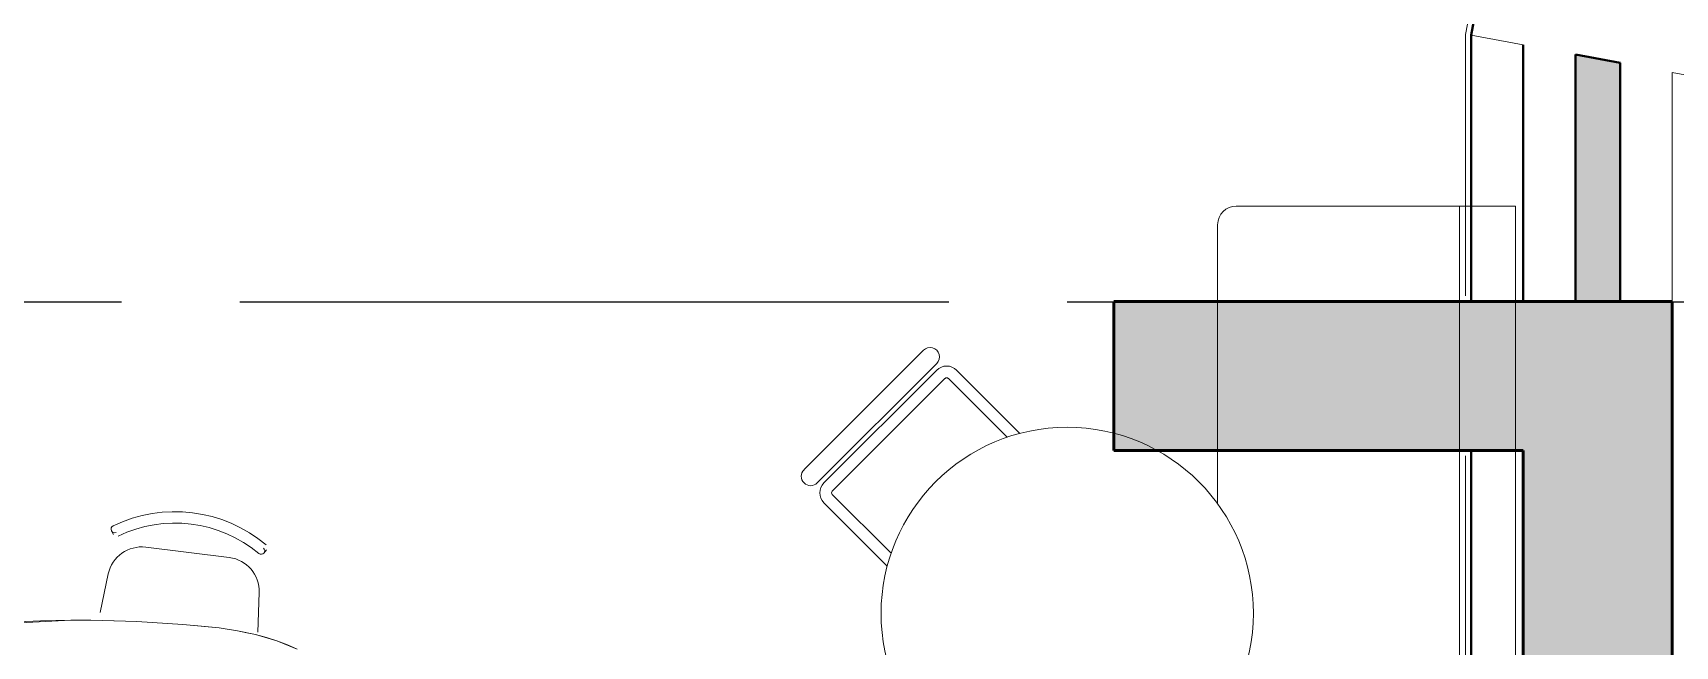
# Model space of a CAD drawing. Extents: x -14.2 to 52.3, y 2.5 to 90.9.
# Drawn here: x 24.349 to 28.76, y 25.633 to 27.281 of the extents above; entities that cross this region are included whole.
import ezdxf

# ---------------------------------------------------------------- set-up
doc = ezdxf.new("R2010")
doc.units = 0
doc.linetypes.add('limpo_PINI-PSG-PE-0102-LAZ-R00$0$CENTER2', pattern=[28.575, 19.05, -3.175, 3.175, -3.175])
for name, color, linetype, lineweight in [('limpo_PINI-PSG-PE-0102-LAZ-R00$0$- LAYOUT', 135, 'Continuous', 5), ('limpo_PINI-PSG-PE-0102-LAZ-R00$0$A-FLOR-PATT', 8, 'Continuous', 5), ('limpo_PINI-PSG-PE-0102-LAZ-R00$0$A-WALL', 1, 'Continuous', 5), ('limpo_PINI-PSG-PE-0102-LAZ-R00$0$A-WALL-FNSH', 1, 'Continuous', 40), ('limpo_PINI-PSG-PE-0102-LAZ-R00$0$ARQ_MOBILIÁRIO', 135, 'Continuous', 5), ('limpo_PINI-PSG-PE-0102-LAZ-R00$0$LAYOUT_AMB_LAZ_dwg', 8, 'Continuous', 5), ('limpo_PINI-PSG-PE-0102-LAZ-R00$0$S-COLS', 52, 'Continuous', 5)]:
    doc.layers.add(name, color=color, linetype=linetype, lineweight=lineweight)
for name, color, linetype in [('limpo_PINI-PSG-PE-0102-LAZ-R00$0$PA_ESTR', 181, 'limpo_PINI-PSG-PE-0102-LAZ-R00$0$CENTER2'), ('limpo_PINI-PSG-PE-0102-LAZ-R00$0$XR_ARQT', 7, 'Continuous'), ('XR_ARQT', 7, 'Continuous')]:
    doc.layers.add(name, color=color, linetype=linetype)

# ---------------------------------------------------------------- blocks, each defined once
blk = doc.blocks.new('limpo_PINI-PSG-PE-0102-LAZ-R00$0$PINI-EST-PE-1101-TQR-R20_rvt-1-5PPE_008_LAZER__P_A_0_09_')
at = {"layer": 'limpo_PINI-PSG-PE-0102-LAZ-R00$0$A-FLOR-PATT', "lineweight": 18}
h = blk.add_hatch(dxfattribs=at)
h.set_pattern_fill('FP_1', color=130, style=0, pattern_type=2)
h.set_pattern_definition([(0, (0, 0), (609.6, 152.4), [5.029, -452.171, 5.029, -452.171, -2438.4]), (0, (0, 0), (609.6, 152.4), [-914.4, 5.029, -909.371, 5.029, -452.171, -1066.8]), (0, (0, 0), (609.6, 152.4), [-2286, 5.029, -299.771, 5.029, -756.971]), (120, (228.6, 76.2), (-436.7823, 451.7291), [5.029, -452.171, 5.029, -452.171, -2438.4]), (120, (228.6, 76.2), (-436.7823, 451.7291), [-914.4, 5.029, -909.371, 5.029, -452.171, -1066.8]), (120, (228.6, 76.2), (-436.7823, 451.7291), [-2286, 5.029, -299.771, 5.029, -756.971]), (240, (304.8, 381), (-172.8177, -604.1291), [5.029, -452.171, 5.029, -452.171, -2438.4]), (240, (304.8, 381), (-172.8177, -604.1291), [-914.4, 5.029, -909.371, 5.029, -452.171, -1066.8]), (240, (304.8, 381), (-172.8177, -604.1291), [-2286, 5.029, -299.771, 5.029, -756.971])])
h.paths.add_polyline_path([(24174.1, 2435), (24175, 2435), (24174.1, 2483), (24165.2, 2435)])
h.paths.add_polyline_path([(30483.8, 2435), (30485.7, 2435), (30469.3, 2443.4), (30482.5, 2435.6)])
h.paths.add_polyline_path([(20090, 2435), (20210, 2435), (20210, 3076.2), (20090, 3098.5), (20090, 2438.3)])
h.paths.add_polyline_path([(30434.6, 2466), (30410.2, 2483.6), (30420.8, 2475)])
h.paths.add_polyline_path([(19811.7, 3241.7), (19820.8, 3290.9), (16899.1, 3833.1), (16828.6, 3795.3), (19810, 3242)])
h.paths.add_polyline_path([(11437.8, 4789.5), (11429.4, 4790.2), (11436.7, 4789.6)])
h.paths.add_polyline_path([(11269.7, 4802), (11267.6, 4802.2), (11267.6, 4802)])
h.paths.add_polyline_path([(19951.9, 8311.9), (19951.9, 8311.9), (19951.9, 8311.9)])
h.paths.add_polyline_path([(20159, 8353), (20162.4, 8353.3), (20159, 8353)])
h.paths.add_polyline_path([(20258.6, 8364.6), (20258.7, 8364.6), (20258.7, 8364.6)])
h.paths.add_polyline_path([(15587.2, 8658.4), (15588.5, 8667.1), (10225, 9462.3), (10225, 9460.5), (15579.9, 8659.4)])
h.paths.add_polyline_path([(17609.6, 8661.5), (17609.6, 8661.5), (17609.5, 8661.5)])
at = {"layer": 'limpo_PINI-PSG-PE-0102-LAZ-R00$0$S-COLS'}
blk.add_hatch(color=8, dxfattribs=at).paths.add_polyline_path([(19950, -4035), (20350, -4035), (20350, 2435), (18850, 2435), (18850, 2035), (19950, 2035), (19950, -2557.5)])
at = {"layer": 'limpo_PINI-PSG-PE-0102-LAZ-R00$0$S-COLS', "color": 7, "lineweight": 50}
for p, q in [((20350, 2435), (18850, 2435)), ((18850, 2435), (18850, 2035)), ((20350, -4035), (20350, 2435)), ((18850, 2035), (19950, 2035)), ((19950, 2035), (19950, -4035))]:
    blk.add_line(p, q, dxfattribs=at)
blk = doc.blocks.new('limpo_PINI-PSG-PE-0102-LAZ-R00$0$LAYOUT_AMB_LAZ_dwg-2867451-5PPE_008_LAZER__P_A_0_09_')
at = {"layer": 'limpo_PINI-PSG-PE-0102-LAZ-R00$0$- LAYOUT', "color": 9}
for p, q in [((33093, 20163.6), (33098.3, 20153.4)), ((33409.6, 20091.8), (33185.3, 20119.5)), ((33502.2, 20103.6), (33509.8, 20112.2)), ((33084.6, 20047.7), (33062.5, 19943.7)), ((33486, 19891.5), (33489.8, 19997.8)), ((32983.5, 19923.5), (33037.6, 19923.5))]:
    blk.add_line(p, q, dxfattribs=at)
at = {"layer": 'limpo_PINI-PSG-PE-0102-LAZ-R00$0$- LAYOUT', "color": 9, "flags": 128}
for points in [[(32676.2, 19907), (32983.5, 19923.5), (32902.8, 19921.6), (32861.8, 19920.2), (32820.8, 19918.3), (32785, 19916.1), (32749.2, 19913.4), (32676.2, 19907), (32600.7, 19897.1), (32525.6, 19883.4)], [(33161.1, 19919.9), (33037.6, 19923.5), (33100.7, 19921.8), (33161.1, 19919.9), (33284.3, 19912)], [(33431.4, 19895.1), (33480.1, 19884.8), (33456.8, 19889.8), (33431.4, 19895.1), (33382.5, 19902.5), (33334.6, 19907.4), (33284.3, 19912), (33382.5, 19902.5)]]:
    blk.add_lwpolyline(points, dxfattribs=at)
blk.add_lwpolyline([(33565.9, 19856.8), (33537.2, 19867.9), (33480.1, 19884.8), (33509.8, 19876.5), (33537.2, 19867.9), (33592.1, 19845.1)], close=True, dxfattribs=at)
at = {"layer": 'limpo_PINI-PSG-PE-0102-LAZ-R00$0$- LAYOUT', "color": 9}
for centre, radius, start, end in [((33263.8, 19833.3), 381.5, 50.0557, 115.8891), ((33101.4, 20167.9), 9.5, 115.8891, 295.0733), ((33263.8, 19833.3), 351, 50.1024, 115.8424), ((33174.1, 20028.7), 91.5, 82.9724, 168.0027), ((33495.1, 20109.9), 9.5, 230.1024, 49.6648), ((33398.4, 20001), 91.5, 357.9422, 82.9724)]:
    blk.add_arc(centre, radius, start, end, dxfattribs=at)
at = {"layer": 'limpo_PINI-PSG-PE-0102-LAZ-R00$0$ARQ_MOBILIÁRIO', "color": 9}
for p, q in [((36714.3, 21035.8), (36714.3, 18936.4)), ((36064.3, 20985.8), (36064.3, 20236)), ((35274, 20648.5), (34953.3, 20327.8)), ((34988.9, 20292.1), (35309.7, 20612.9)), ((35309.7, 20595), (35006.7, 20292.1)), ((35331.9, 20572.8), (35029, 20269.8)), ((35498.8, 20414.8), (35340.9, 20572.8)), ((35533.1, 20425.1), (35363.1, 20595)), ((35029, 20260.9), (35187, 20103))]:
    blk.add_line(p, q, dxfattribs=at)
at = {"layer": 'limpo_PINI-PSG-PE-0102-LAZ-R00$0$ARQ_MOBILIÁRIO', "color": 9, "flags": 128}
for points in [[(36114.3, 18936.4), (36864.3, 18936.4), (36864.3, 21035.8), (36114.3, 21035.8)], [(35176.7, 20068.7), (35006.7, 20238.7), (35176.7, 20068.7)]]:
    blk.add_lwpolyline(points, dxfattribs=at)
at = {"layer": 'limpo_PINI-PSG-PE-0102-LAZ-R00$0$ARQ_MOBILIÁRIO', "color": 9}
blk.add_circle((35660.2, 19941.6), 500, dxfattribs=at)
for centre, radius, start, end in [((36114.3, 20985.8), 50, 90, 180), ((35291.8, 20630.7), 25.2, 315.0008, 135.0008), ((35336.4, 20568.3), 37.8, 45.0009, 135.0009), ((35336.4, 20568.3), 6.3, 45.0008, 135.0008), ((34971.1, 20309.9), 25.2, 135.0008, 315.0008), ((35033.5, 20265.4), 37.8, 135.0009, 225.0009), ((35033.5, 20265.4), 6.3, 135.0009, 225.0009)]:
    blk.add_arc(centre, radius, start, end, dxfattribs=at)
blk = doc.blocks.new('limpo_PINI-PSG-PE-0102-LAZ-R00$0$A$C745163c0')
at = {"layer": 'limpo_PINI-PSG-PE-0102-LAZ-R00$0$A-WALL', "color": 170, "lineweight": 40}
for p, q in [((14155.5, 5803.1), (14130, 5665.5)), ((14130, 5665.5), (14130, 4950)), ((14270, 4950), (14270, 5639.5)), ((14410, 5613.5), (14530, 5591.2)), ((14410, 4950), (14410, 5613.5)), ((14530, 5591.2), (14530, 4950)), ((14130, 4950), (14270, 4950)), ((14270, 4950), (14410, 4950)), ((14530, 4950), (14670, 4950)), ((14670, 4950), (14670, -1520.1)), ((14270, 4550), (14130, 4550)), ((14130, 4550), (14130, -6250)), ((14270, -6250), (14270, 4550))]:
    blk.add_line(p, q, dxfattribs=at)
at = {"layer": 'limpo_PINI-PSG-PE-0102-LAZ-R00$0$A-WALL', "color": 50}
for p, q in [((14270, 5639.5), (14130, 5665.5)), ((14670, 5565.3), (14670, 4950)), ((14810, 5539.3), (14670, 5565.3))]:
    blk.add_line(p, q, dxfattribs=at)
at = {"layer": 'limpo_PINI-PSG-PE-0102-LAZ-R00$0$A-WALL-FNSH', "lineweight": 5}
for p, q in [((14148.1, 5845.2), (14115, 5666.9)), ((14115, 5666.9), (14115, 4965)), ((14115, 4950), (14130, 4950)), ((14130, 4550), (14115, 4550)), ((14115, 4535), (14115, -6265))]:
    blk.add_line(p, q, dxfattribs=at)
at = {"lineweight": 5}
blk.add_blockref('limpo_PINI-PSG-PE-0102-LAZ-R00$0$PINI-EST-PE-1101-TQR-R20_rvt-1-5PPE_008_LAZER__P_A_0_09_', (-5680, 2515), dxfattribs=at)
at = {"layer": 'limpo_PINI-PSG-PE-0102-LAZ-R00$0$LAYOUT_AMB_LAZ_dwg', "color": 9}
blk.add_blockref('limpo_PINI-PSG-PE-0102-LAZ-R00$0$LAYOUT_AMB_LAZ_dwg-2867451-5PPE_008_LAZER__P_A_0_09_', (-22615.1, -15829.6), dxfattribs=at)
blk = doc.blocks.new('limpo_PINI-PSG-PE-0102-LAZ-R00')
at = {"layer": 'limpo_PINI-PSG-PE-0102-LAZ-R00$0$XR_ARQT', "xscale": 0.001000000000038553, "yscale": 0.001000000000038553, "zscale": 0.001000000000038553}
blk.add_blockref('limpo_PINI-PSG-PE-0102-LAZ-R00$0$A$C745163c0', (14.124, 21.592), dxfattribs=at)
at = {"layer": 'limpo_PINI-PSG-PE-0102-LAZ-R00$0$PA_ESTR', "ltscale": 0.1}
blk.add_lwpolyline([(10.659, 26.5409), (40.019, 26.5409)], dxfattribs=at)

msp = doc.modelspace()

# ---------------------------------------------------------------- block references
at = {"layer": 'XR_ARQT'}
msp.add_blockref('limpo_PINI-PSG-PE-0102-LAZ-R00', (-0.0418, 0.017), dxfattribs=at)

doc.saveas('drawing.dxf')
